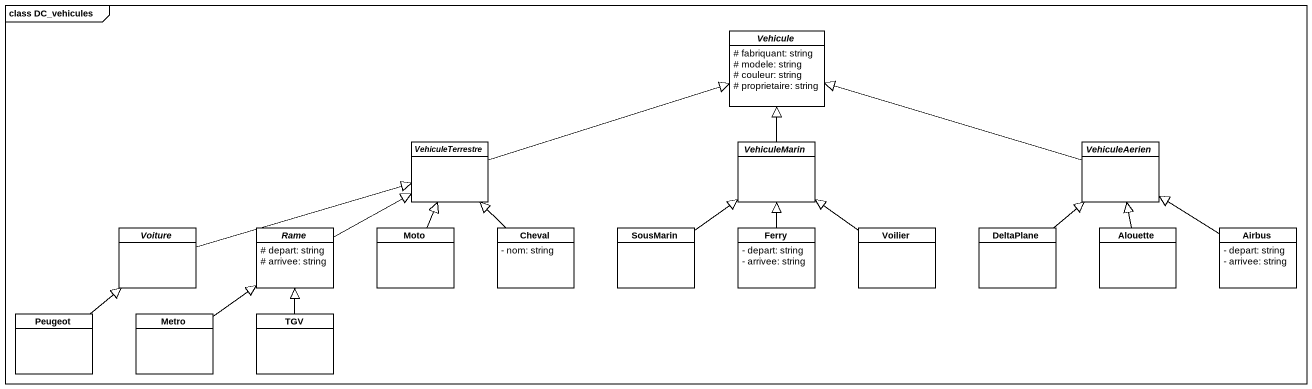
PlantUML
@startuml
mainframe class DC_vehicules
hide circle
hide empty members
skinparam classAttributeIconSize 0
abstract class Vehicule {
  # fabriquant: string
  # modele: string
  # couleur: string
  # proprietaire: string
}
abstract class VehiculeTerrestre
abstract class VehiculeMarin
abstract class VehiculeAerien
abstract class Voiture
abstract class Rame {
  # depart: string
  # arrivee: string
}
class Moto
class Cheval {
  - nom: string
}
class SousMarin
class Ferry {
  - depart: string
  - arrivee: string
}
class Voilier
class DeltaPlane
class Alouette
class Airbus {
  - depart: string
  - arrivee: string
}
class Peugeot
class Metro
class TGV
VehiculeTerrestre -right-|> Vehicule
VehiculeMarin -up-|> Vehicule
VehiculeAerien -left-|> Vehicule
Voiture -right-|> VehiculeTerrestre
Rame -right-|> VehiculeTerrestre
Moto -up-|> VehiculeTerrestre
Cheval -up-|> VehiculeTerrestre
SousMarin -up-|> VehiculeMarin
Ferry -up-|> VehiculeMarin
Voilier -up-|> VehiculeMarin
DeltaPlane -up-|> VehiculeAerien
Alouette -up-|> VehiculeAerien
Airbus -up-|> VehiculeAerien
Peugeot -up-|> Voiture
Metro -up-|> Rame
TGV -up-|> Rame
@enduml
